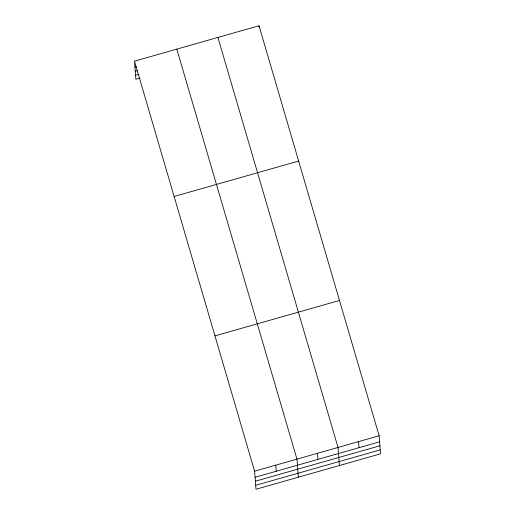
<?xml version="1.0" encoding="UTF-8"?>
<svg xmlns="http://www.w3.org/2000/svg" width="515" height="515" viewBox="0 0 515 515"><rect width="100%" height="100%" fill="white"/><g stroke="black" fill="none" stroke-linecap="round" stroke-linejoin="round"><path stroke-width="0.77" d="M134.479 61.163L259.006 25.75L379.13 435.767L380.521 453.837L255.994 489.25L254.603 471.18L134.479 61.163L135.87 79.233L139.649 78.158M134.949 67.246L136.462 66.815M135.252 71.199L137.518 70.555M135.567 75.28L138.593 74.418M174.122 196.472L298.649 161.053M214.961 335.877L339.488 300.457M254.603 471.18L379.13 435.767M255.067 477.257L379.6 441.844M255.376 481.216L379.903 445.803M255.685 485.291L380.218 449.878M217.916 37.434L338.033 447.451L339.424 465.521M176.819 49.125L296.943 459.135L298.333 477.212M358.582 441.606L359.052 447.69M317.485 453.297L317.955 459.374M259.006 25.75L259.129 27.269M275.77 465.161L276.24 471.238"/></g></svg>
